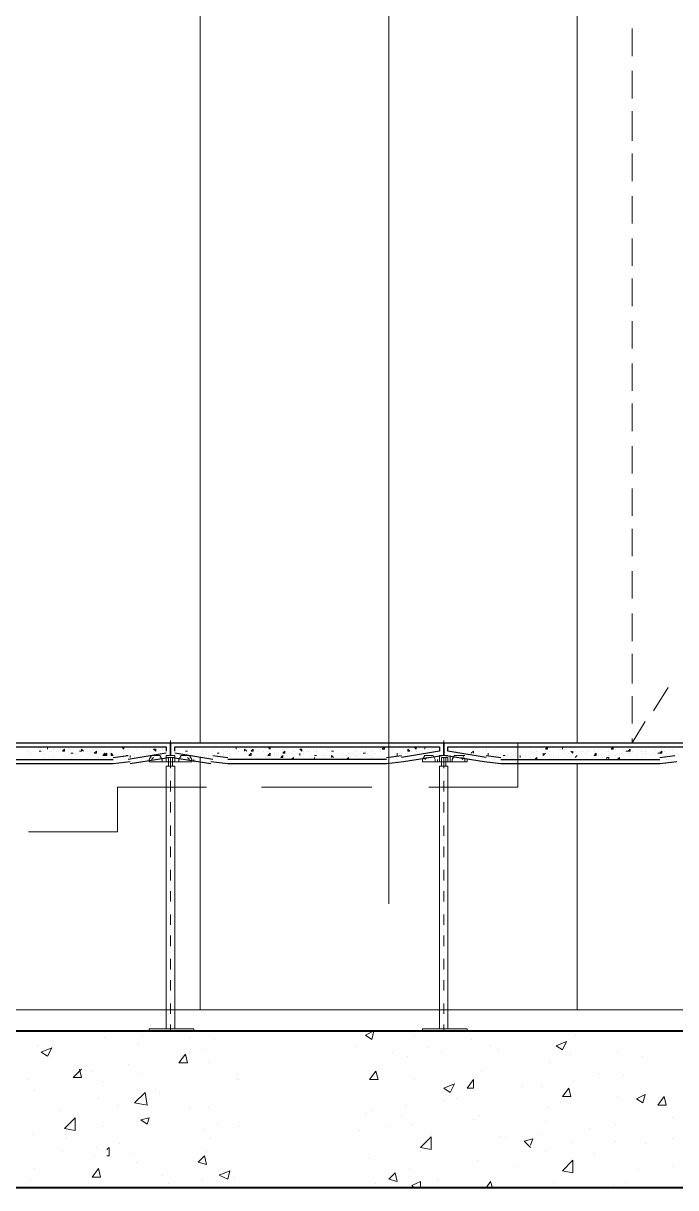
# Model space of a CAD drawing. Header units: millimetres. Extents: x 182 to 575, y -105 to 95.
# Drawn here: x 374.477 to 375.944, y 4.172 to 6.789 of the extents above; entities that cross this region are included whole.
import ezdxf

# ---------------------------------------------------------------- set-up
doc = ezdxf.new("R2010")
doc.units = ezdxf.units.MM
doc.header["$MEASUREMENT"] = 0
doc.layers.add('PDF_Geometry', color=7, linetype='Continuous')

msp = doc.modelspace()

# ---------------------------------------------------------------- linework, layer by layer
at = {"layer": 'PDF_Geometry', "lineweight": 20}
for points in [[(374.875, 8.2245), (374.875, 7.7245), (374.875, 5.1722), (374.875, 7.7245), (372.9321, 7.7245), (372.9321, 5.1722)], [(375.7226, 8.2245), (375.7226, 5.1722)], [(374.7893, 5.1293), (374.7893, 5.1341), (374.7845, 5.1436), (374.7655, 5.1436), (374.7607, 5.1341), (374.7607, 5.1293), (374.856, 5.1293)], [(374.7655, 5.1436), (374.7607, 5.1341)], [(374.7607, 5.1293), (374.7607, 5.1341), (374.7607, 5.1293)], [(374.7607, 5.1293), (374.7607, 5.1293)], [(374.7655, 5.1436), (374.7845, 5.1436), (374.7655, 5.1436)], [(374.7655, 5.1436), (374.7655, 5.1436)], [(374.7702, 5.1388), (374.7655, 5.1341)], [(374.7655, 5.1388), (374.7655, 5.1388)], [(374.7845, 5.1436), (374.7893, 5.1341), (374.7845, 5.1436)], [(374.7845, 5.1436), (374.7845, 5.1436)], [(374.7845, 5.1388), (374.7845, 5.1388)], [(374.7893, 5.1293), (374.7893, 5.1341), (374.7893, 5.1293)], [(374.7893, 5.1293), (374.7893, 5.1293)], [(374.7893, 5.1293), (374.7988, 5.1293), (374.7893, 5.1293)], [(374.794, 5.1293), (374.7988, 5.1293), (374.7988, 5.1388), (374.8179, 5.1388), (374.8179, 5.1293)], [(374.794, 5.1293), (374.794, 5.1293)], [(374.7988, 5.1388), (374.7988, 5.1293), (374.7988, 5.1436)], [(374.7988, 5.1436), (374.7988, 5.1436)], [(374.7988, 5.1388), (374.7988, 5.1388)], [(374.7988, 5.1388), (374.7988, 5.1388)], [(374.7988, 5.1293), (374.7988, 5.1293)], [(374.8036, 5.1388), (374.8036, 5.1198)], [(374.8083, 5.1388), (374.8083, 5.1293)], [(374.8131, 5.1388), (374.8131, 5.1198)], [(374.8512, 5.1436), (374.856, 5.1341), (374.8512, 5.1436), (374.8321, 5.1436), (374.8274, 5.1341), (374.8274, 5.1293), (374.8179, 5.1293), (374.8274, 5.1293), (374.8226, 5.1293)], [(374.8179, 5.1436), (374.8179, 5.1293), (374.8179, 5.1388)], [(374.8179, 5.1436), (374.8179, 5.1436)], [(374.8179, 5.1388), (374.8179, 5.1388)], [(374.8179, 5.1388), (374.8179, 5.1388)], [(374.8179, 5.1293), (374.8179, 5.1293)], [(374.8226, 5.1293), (374.8226, 5.1293)], [(374.8274, 5.1341), (374.8321, 5.1436), (374.8274, 5.1341)], [(374.8274, 5.1293), (374.8274, 5.1341), (374.8274, 5.1293)], [(374.8274, 5.1293), (374.8274, 5.1293)], [(374.8321, 5.1436), (374.8512, 5.1436), (374.8321, 5.1436)], [(374.8321, 5.1436), (374.8321, 5.1436)], [(374.8321, 5.1388), (374.8321, 5.1388)], [(374.8512, 5.1341), (374.8464, 5.1388)], [(374.8512, 5.1436), (374.8512, 5.1436)], [(374.8512, 5.1388), (374.8512, 5.1388)], [(374.856, 5.1293), (374.856, 5.1341), (374.856, 5.1293)], [(374.856, 5.1293), (374.856, 5.1293)], [(374.8607, 5.1341), (374.8607, 5.1293)], [(374.875, 5.1388), (374.875, 4.5722)], [(375.4036, 5.1341), (375.4036, 5.1293), (375.4036, 5.1341), (375.3988, 5.1436), (375.3798, 5.1436), (375.375, 5.1341), (375.375, 5.1293), (375.475, 5.1293)], [(375.3798, 5.1436), (375.375, 5.1341)], [(375.375, 5.1293), (375.375, 5.1341), (375.375, 5.1293)], [(375.375, 5.1293), (375.375, 5.1293)], [(375.3798, 5.1436), (375.3988, 5.1436), (375.3798, 5.1436)], [(375.3798, 5.1436), (375.3798, 5.1436)], [(375.3845, 5.1388), (375.3798, 5.1341)], [(375.3798, 5.1388), (375.3798, 5.1388)], [(375.3988, 5.1436), (375.4036, 5.1341), (375.3988, 5.1436)], [(375.3988, 5.1436), (375.3988, 5.1436)], [(375.3988, 5.1388), (375.3988, 5.1388)], [(375.4131, 5.1436), (375.4321, 5.1436), (375.4131, 5.1436), (375.4131, 5.1293), (375.4131, 5.1388), (375.4131, 5.1293), (375.4083, 5.1293), (375.4131, 5.1293), (375.4036, 5.1293)], [(375.4036, 5.1293), (375.4036, 5.1293)], [(375.4083, 5.1341), (375.4083, 5.1293)], [(375.4083, 5.1293), (375.4083, 5.1293)], [(375.4131, 5.1436), (375.4131, 5.1436)], [(375.4131, 5.1388), (375.4131, 5.1388)], [(375.4131, 5.1293), (375.4131, 5.1293)], [(375.4179, 5.1198), (375.4179, 5.1388), (375.4321, 5.1388), (375.4321, 5.1293), (375.4321, 5.1388)], [(375.4179, 5.1388), (375.4179, 5.1388)], [(375.4226, 5.1388), (375.4226, 5.1293)], [(375.4274, 5.1388), (375.4274, 5.1198)], [(375.4702, 5.1436), (375.4464, 5.1436), (375.4655, 5.1436), (375.4702, 5.1341), (375.4655, 5.1436), (375.4464, 5.1436), (375.4417, 5.1341), (375.4417, 5.1293), (375.4369, 5.1293), (375.4417, 5.1293), (375.4321, 5.1293)], [(375.4321, 5.1436), (375.4321, 5.1436)], [(375.4321, 5.1388), (375.4321, 5.1388)], [(375.4321, 5.1388), (375.4321, 5.1388)], [(375.4321, 5.1293), (375.4321, 5.1293)], [(375.4369, 5.1436), (375.4369, 5.1293)], [(375.4369, 5.1293), (375.4369, 5.1293)], [(375.4417, 5.1341), (375.4464, 5.1436), (375.4417, 5.1341)], [(375.4417, 5.1293), (375.4417, 5.1341), (375.4417, 5.1293)], [(375.4417, 5.1293), (375.4417, 5.1293)], [(375.4464, 5.1436), (375.4464, 5.1436)], [(375.4464, 5.1388), (375.4464, 5.1388)], [(375.4655, 5.1341), (375.4607, 5.1388)], [(375.4655, 5.1436), (375.4655, 5.1436)], [(375.4655, 5.1388), (375.4655, 5.1388)], [(375.4702, 5.1436), (375.4702, 5.1436)], [(375.4702, 5.1341), (375.4702, 5.1293)], [(375.475, 5.1293), (375.475, 5.1341), (375.475, 5.1293)], [(375.475, 5.1293), (375.475, 5.1293)], [(374.8179, 4.5293), (374.8179, 5.1198), (374.7988, 5.1198), (374.7988, 4.5293)], [(375.4321, 4.5293), (375.4321, 5.1198), (375.4131, 5.1198), (375.4131, 4.5293)], [(375.7226, 5.1245), (375.7226, 4.5722)], [(374.8607, 4.5245), (374.7607, 4.5245), (374.8607, 4.5245), (374.7607, 4.5245), (374.7607, 4.5293), (374.8607, 4.5293), (374.8607, 4.5245), (374.7607, 4.5245)]]:
    msp.add_lwpolyline(points, dxfattribs=at)
at = {"layer": 'PDF_Geometry', "lineweight": 13}
for points in [[(375.2988, 8.2245), (375.2988, 5.1722)], [(375.8464, 6.7769), (375.8464, 6.715)], [(375.8464, 6.6817), (375.8464, 6.6198)], [(375.8464, 6.5912), (375.8464, 6.5245)], [(375.8464, 6.496), (375.8464, 6.4341)], [(375.8464, 6.4007), (375.8464, 6.3388)], [(375.2988, 6.3103), (375.2988, 6.3103)], [(375.8464, 6.3055), (375.8464, 6.2436)], [(375.8464, 6.215), (375.8464, 6.1531)], [(375.8464, 6.1198), (375.8464, 6.0579)], [(375.8464, 6.0245), (375.8464, 5.9626)], [(375.8464, 5.9341), (375.8464, 5.8722)], [(375.8464, 5.8388), (375.8464, 5.7769)], [(375.2988, 4.8103), (375.2988, 5.8103)], [(375.8464, 5.7436), (375.8464, 5.6817)], [(375.8464, 5.6531), (375.8464, 5.5912)], [(375.8464, 5.5579), (375.8464, 5.496)], [(375.8464, 5.4626), (375.8464, 5.4007)], [(375.8464, 5.3722), (375.8464, 5.3055)], [(375.894, 5.2436), (375.9274, 5.296)], [(375.8464, 5.2769), (375.8464, 5.215)], [(375.8464, 5.1817), (375.8464, 5.1722), (375.875, 5.2198)], [(374.4893, 5.1626), (374.4893, 5.1626)], [(374.4988, 5.1626), (374.4988, 5.1626)], [(374.5321, 5.1579), (374.5321, 5.1579)], [(374.5464, 5.1579), (374.5464, 5.1579)], [(374.556, 5.1626), (374.556, 5.1626)], [(374.5702, 5.1626), (374.5702, 5.1626)], [(374.5798, 5.1579), (374.5798, 5.1579)], [(374.5893, 5.1579), (374.5893, 5.1579)], [(374.6131, 5.1531), (374.6083, 5.1579), (374.6083, 5.1531), (374.6036, 5.1531)], [(374.6036, 5.1579), (374.6036, 5.1579)], [(374.6131, 5.1626), (374.6131, 5.1626)], [(374.6226, 5.1626), (374.6226, 5.1626)], [(374.6274, 5.1626), (374.6274, 5.1626)], [(374.6321, 5.1626), (374.6321, 5.1626)], [(374.6512, 5.1579), (374.6512, 5.1579)], [(374.675, 5.1579), (374.675, 5.1579)], [(374.6798, 5.1626), (374.6798, 5.1626)], [(374.6988, 5.1626), (374.6988, 5.1626)], [(374.7131, 5.1579), (374.7131, 5.1579)], [(374.7321, 5.1579), (374.7321, 5.1579)], [(374.7512, 5.1626), (374.7512, 5.1626)], [(374.7655, 5.1626), (374.7655, 5.1626)], [(374.775, 5.1626), (374.775, 5.1626)], [(374.7893, 5.1579), (374.7893, 5.1579)], [(374.8083, 5.1769), (374.8083, 5.1626)], [(374.8274, 5.1626), (374.8274, 5.1626)], [(374.8274, 5.1579), (374.8274, 5.1579)], [(374.8464, 5.1579), (374.8464, 5.1579)], [(374.856, 5.1579), (374.856, 5.1579)], [(374.8798, 5.1579), (374.8798, 5.1579)], [(374.8845, 5.1579), (374.8845, 5.1579)], [(374.8893, 5.1626), (374.8893, 5.1626)], [(374.8988, 5.1626), (374.8988, 5.1626)], [(374.9036, 5.1579), (374.9036, 5.1579)], [(374.9083, 5.1626), (374.9083, 5.1626)], [(374.9083, 5.1579), (374.9083, 5.1579)], [(374.9226, 5.1626), (374.9226, 5.1626)], [(374.9226, 5.1626), (374.9226, 5.1626)], [(374.9274, 5.1626), (374.9274, 5.1626)], [(374.9274, 5.1579), (374.9274, 5.1579)], [(374.9512, 5.1626), (374.9512, 5.1626)], [(374.956, 5.1626), (374.9607, 5.1626)], [(374.956, 5.1626), (374.956, 5.1626)], [(374.956, 5.1579), (374.956, 5.1579)], [(374.9607, 5.1626), (374.9607, 5.1626)], [(374.9607, 5.1626), (374.9607, 5.1626)], [(374.975, 5.1531), (374.975, 5.1579), (374.9798, 5.1531)], [(374.9798, 5.1579), (374.9798, 5.1579)], [(374.9893, 5.1579), (374.9893, 5.1579)], [(375.0036, 5.1579), (375.0036, 5.1579)], [(375.0036, 5.1579), (375.0036, 5.1579)], [(375.0226, 5.1626), (375.0226, 5.1626)], [(375.0321, 5.1579), (375.0321, 5.1579)], [(375.0321, 5.1579), (375.0321, 5.1579)], [(375.0321, 5.1579), (375.0321, 5.1579)], [(375.056, 5.1626), (375.056, 5.1626)], [(375.0607, 5.1579), (375.0607, 5.1579)], [(375.1369, 5.1579), (375.1369, 5.1579)], [(375.1369, 5.1579), (375.1369, 5.1579)], [(375.1607, 5.1579), (375.1607, 5.1579)], [(375.1655, 5.1626), (375.1655, 5.1626)], [(375.1655, 5.1626), (375.1655, 5.1626)], [(375.1798, 5.1626), (375.1798, 5.1626)], [(375.1845, 5.1626), (375.1845, 5.1626)], [(375.2798, 5.1579), (375.2798, 5.1579)], [(375.2845, 5.1579), (375.2845, 5.1579)], [(375.2893, 5.1626), (375.2893, 5.1626)], [(375.2893, 5.1626), (375.2893, 5.1626)], [(375.294, 5.1626), (375.294, 5.1626)], [(375.3083, 5.1579), (375.3083, 5.1579)], [(375.3131, 5.1626), (375.3131, 5.1626)], [(375.3131, 5.1626), (375.3131, 5.1626)], [(375.3417, 5.1626), (375.3417, 5.1626)], [(375.3464, 5.1626), (375.3464, 5.1626)], [(375.3798, 5.1579), (375.3798, 5.1579)], [(375.3798, 5.1579), (375.3798, 5.1579)], [(375.3893, 5.0722), (375.5893, 5.0722), (375.5893, 5.1722), (375.856, 5.1722)], [(375.3893, 5.1579), (375.3893, 5.1579)], [(375.394, 5.1579), (375.394, 5.1579)], [(375.4036, 5.1579), (375.4036, 5.1579)], [(375.4083, 5.1626), (375.4083, 5.1626)], [(375.4131, 5.1579), (375.4131, 5.1579)], [(375.4226, 5.1769), (375.4226, 5.1626)], [(375.4417, 5.1626), (375.4417, 5.1626)], [(375.456, 5.1626), (375.456, 5.1626)], [(375.494, 5.1626), (375.494, 5.1626)], [(375.5179, 5.1579), (375.5179, 5.1579)], [(375.5179, 5.1579), (375.5179, 5.1579)], [(375.5226, 5.1626), (375.5226, 5.1626)], [(375.5369, 5.1579), (375.5369, 5.1579)], [(375.5417, 5.1626), (375.5417, 5.1626)], [(375.5464, 5.1626), (375.5464, 5.1626)], [(375.5512, 5.1626), (375.5512, 5.1626)], [(375.5655, 5.1626), (375.5655, 5.1626)], [(375.5702, 5.1626), (375.5702, 5.1626)], [(375.575, 5.1626), (375.575, 5.1626)], [(375.5798, 5.1626), (375.5798, 5.1626)], [(375.6036, 5.1579), (375.6036, 5.1579)], [(375.6179, 5.1626), (375.6179, 5.1626)], [(375.6179, 5.1626), (375.6179, 5.1626)], [(375.6274, 5.1579), (375.6274, 5.1579)], [(375.6417, 5.1579), (375.6417, 5.1579)], [(375.656, 5.1579), (375.656, 5.1579)], [(375.6702, 5.1626), (375.6702, 5.1626)], [(375.6798, 5.1579), (375.6798, 5.1579)], [(375.6845, 5.1579), (375.6845, 5.1579)], [(375.6893, 5.1626), (375.6893, 5.1626)], [(375.6893, 5.1579), (375.6893, 5.1579)], [(375.694, 5.1579), (375.694, 5.1579)], [(375.7131, 5.1626), (375.7131, 5.1626)], [(375.7179, 5.1626), (375.7179, 5.1626)], [(375.7607, 5.1579), (375.7607, 5.1579)], [(375.7607, 5.1579), (375.7607, 5.1579)], [(375.7607, 5.1579), (375.7607, 5.1579)], [(375.7607, 5.1579), (375.7607, 5.1579)], [(375.7655, 5.1626), (375.7655, 5.1626)], [(375.7655, 5.1626), (375.7702, 5.1626)], [(375.7702, 5.1626), (375.7702, 5.1626)], [(375.7702, 5.1579), (375.7702, 5.1579)], [(375.7893, 5.1626), (375.7893, 5.1626)], [(375.794, 5.1626), (375.794, 5.1626)], [(375.8083, 5.1579), (375.8083, 5.1579)], [(375.8274, 5.1579), (375.8274, 5.1579)], [(375.856, 5.1626), (375.856, 5.1626)], [(375.894, 5.1626), (375.894, 5.1626)], [(375.8988, 5.1579), (375.8988, 5.1579)], [(375.9226, 5.1626), (375.9226, 5.1626)], [(375.9369, 5.1579), (375.9369, 5.1579)], [(374.4893, 5.1531), (374.4893, 5.1531)], [(374.494, 5.1483), (374.494, 5.1483)], [(374.494, 5.1436), (374.494, 5.1436)], [(374.494, 5.1436), (374.494, 5.1436)], [(374.5131, 5.1531), (374.5131, 5.1531)], [(374.5179, 5.1531), (374.5179, 5.1531)], [(374.5226, 5.1531), (374.5226, 5.1531)], [(374.5226, 5.1483), (374.5226, 5.1483)], [(374.5226, 5.1388), (374.5226, 5.1388)], [(374.5274, 5.1483), (374.5274, 5.1483)], [(374.5369, 5.1531), (374.5369, 5.1531)], [(374.5369, 5.1388), (374.5369, 5.1388)], [(374.5417, 5.1531), (374.5417, 5.1531)], [(374.5464, 5.1388), (374.5464, 5.1388)], [(374.5464, 5.1341), (374.5464, 5.1341)], [(374.5512, 5.1531), (374.5512, 5.1531)], [(374.556, 5.1531), (374.556, 5.1531)], [(374.5655, 5.1436), (374.5655, 5.1436)], [(374.5702, 5.1531), (374.5702, 5.1531)], [(374.5702, 5.1436), (374.5702, 5.1436)], [(374.575, 5.1388), (374.575, 5.1388)], [(374.5893, 5.1483), (374.5893, 5.1483)], [(374.5893, 5.1388), (374.5893, 5.1388)], [(374.594, 5.1483), (374.594, 5.1483)], [(374.594, 5.1483), (374.594, 5.1483)], [(374.5988, 5.1483), (374.5988, 5.1483)], [(374.6036, 5.1531), (374.6036, 5.1531)], [(374.6036, 5.1531), (374.6036, 5.1531)], [(374.6083, 5.1531), (374.6083, 5.1531)], [(374.6083, 5.1436), (374.6083, 5.1436)], [(374.6226, 5.1531), (374.6226, 5.1531)], [(374.6226, 5.1531), (374.6226, 5.1531)], [(374.6226, 5.1483), (374.6226, 5.1483)], [(374.6226, 5.1341), (374.6226, 5.1341)], [(374.6369, 5.1483), (374.6369, 5.1483)], [(374.6417, 5.1341), (374.6417, 5.1341)], [(374.6464, 5.1531), (374.6464, 5.1531)], [(374.6464, 5.1483), (374.6464, 5.1483)], [(374.6464, 5.1388), (374.6464, 5.1388)], [(374.6512, 5.1483), (374.6512, 5.1483)], [(374.6702, 5.1483), (374.6702, 5.1483)], [(374.6702, 5.1388), (374.6702, 5.1388)], [(374.675, 5.1483), (374.675, 5.1483)], [(374.675, 5.1436), (374.675, 5.1436)], [(374.6893, 5.1341), (374.6893, 5.1341)], [(374.6988, 5.1436), (374.6988, 5.1436)], [(374.6988, 5.1436), (374.6988, 5.1436)], [(374.7036, 5.1531), (374.7036, 5.1531)], [(374.7036, 5.1436), (374.7036, 5.1436)], [(374.7036, 5.1388), (374.7036, 5.1388)], [(374.7131, 5.1436), (374.7131, 5.1436)], [(374.7226, 5.1483), (374.7226, 5.1483)], [(374.7274, 5.1483), (374.7274, 5.1483)], [(374.7512, 5.1531), (374.7512, 5.1531)], [(374.7607, 5.1531), (374.7607, 5.1531)], [(374.775, 5.1531), (374.775, 5.1531)], [(374.8083, 5.1531), (374.8083, 5.1531)], [(374.8083, 5.1388), (374.8083, 5.115)], [(374.8417, 5.1531), (374.8464, 5.1531)], [(374.8464, 5.1531), (374.8464, 5.1531)], [(374.8798, 5.1531), (374.8798, 5.1531)], [(374.894, 5.1436), (374.894, 5.1436)], [(374.9036, 5.1483), (374.9036, 5.1483)], [(374.9131, 5.1388), (374.9131, 5.1388)], [(374.9179, 5.1483), (374.9179, 5.1483)], [(374.9179, 5.1388), (374.9179, 5.1388)], [(374.9274, 5.1483), (374.9274, 5.1483)], [(374.9274, 5.1436), (374.9274, 5.1436)], [(374.9321, 5.1531), (374.9321, 5.1531)], [(374.9369, 5.1531), (374.9369, 5.1531)], [(374.9417, 5.1483), (374.9417, 5.1483)], [(374.9417, 5.1436), (374.9417, 5.1436)], [(374.9417, 5.1341), (374.9417, 5.1341)], [(374.956, 5.1483), (374.956, 5.1483)], [(374.9607, 5.1531), (374.9607, 5.1531)], [(374.9607, 5.1531), (374.9607, 5.1531)], [(374.9702, 5.1341), (374.9702, 5.1341)], [(374.975, 5.1531), (374.975, 5.1531)], [(374.975, 5.1483), (374.975, 5.1483)], [(374.9798, 5.1483), (374.9798, 5.1483)], [(374.9798, 5.1388), (374.9798, 5.1388)], [(374.9893, 5.1531), (374.9893, 5.1531)], [(374.9893, 5.1388), (374.9893, 5.1388)], [(375.0036, 5.1531), (375.0036, 5.1531)], [(375.0036, 5.1531), (375.0036, 5.1531)], [(375.0036, 5.1388), (375.0036, 5.1388)], [(375.0083, 5.1388), (375.0083, 5.1388)], [(375.0179, 5.1531), (375.0179, 5.1531)], [(375.0226, 5.1388), (375.0226, 5.1388)], [(375.0274, 5.1531), (375.0274, 5.1531)], [(375.0274, 5.1531), (375.0274, 5.1531)], [(375.0274, 5.1531), (375.0274, 5.1531)], [(375.0321, 5.1388), (375.0321, 5.1388)], [(375.0417, 5.1483), (375.0417, 5.1483)], [(375.0417, 5.1436), (375.0417, 5.1436)], [(375.0512, 5.1483), (375.0512, 5.1483)], [(375.0512, 5.1436), (375.0512, 5.1436)], [(375.056, 5.1436), (375.056, 5.1436)], [(375.0702, 5.1483), (375.0702, 5.1483)], [(375.0702, 5.1483), (375.0702, 5.1483)], [(375.0798, 5.1483), (375.0798, 5.1483)], [(375.0798, 5.1483), (375.0798, 5.1483)], [(375.0845, 5.1531), (375.0845, 5.1531)], [(375.094, 5.1483), (375.094, 5.1483)], [(375.0988, 5.1436), (375.0988, 5.1436)], [(375.1036, 5.1531), (375.1036, 5.1531)], [(375.1036, 5.1341), (375.1036, 5.1341)], [(375.1083, 5.1531), (375.1083, 5.1531)], [(375.1083, 5.1483), (375.1083, 5.1483)], [(375.1131, 5.1531), (375.1131, 5.1531)], [(375.1179, 5.1531), (375.1179, 5.1531)], [(375.1226, 5.1483), (375.1226, 5.1483)], [(375.1226, 5.1388), (375.1226, 5.1388)], [(375.1321, 5.1531), (375.1321, 5.1531)], [(375.1321, 5.1388), (375.1321, 5.1388)], [(375.1321, 5.1388), (375.1321, 5.1388)], [(375.1369, 5.1531), (375.1369, 5.1531)], [(375.1369, 5.1436), (375.1369, 5.1436)], [(375.1512, 5.1483), (375.1512, 5.1483)], [(375.1512, 5.1436), (375.1512, 5.1436)], [(375.156, 5.1436), (375.156, 5.1436)], [(375.1655, 5.1531), (375.1655, 5.1531)], [(375.1655, 5.1436), (375.1655, 5.1436)], [(375.1702, 5.1388), (375.1702, 5.1436), (375.175, 5.1388)], [(375.1702, 5.1388), (375.1702, 5.1388)], [(375.175, 5.1531), (375.175, 5.1531)], [(375.175, 5.1436), (375.175, 5.1436)], [(375.1845, 5.1483), (375.1845, 5.1483)], [(375.1845, 5.1436), (375.1845, 5.1436)], [(375.194, 5.1483), (375.194, 5.1483)], [(375.194, 5.1388), (375.194, 5.1388)], [(375.2036, 5.1436), (375.2036, 5.1436)], [(375.2036, 5.1341), (375.2036, 5.1341)], [(375.2036, 5.1341), (375.2036, 5.1341)], [(375.2083, 5.1483), (375.2083, 5.1483)], [(375.2179, 5.1483), (375.2179, 5.1483)], [(375.2179, 5.1483), (375.2179, 5.1483)], [(375.2226, 5.1436), (375.2226, 5.1436)], [(375.2274, 5.1531), (375.2274, 5.1531)], [(375.2274, 5.1436), (375.2274, 5.1436)], [(375.2369, 5.1531), (375.2369, 5.1531)], [(375.2369, 5.1341), (375.2369, 5.1341)], [(375.2369, 5.1341), (375.2369, 5.1341)], [(375.2417, 5.1341), (375.2417, 5.1341)], [(375.2464, 5.1341), (375.2417, 5.1341)], [(375.2464, 5.1531), (375.2464, 5.1531)], [(375.2464, 5.1483), (375.2464, 5.1483)], [(375.2464, 5.1483), (375.2464, 5.1483)], [(375.2512, 5.1483), (375.2512, 5.1483)], [(375.256, 5.1436), (375.256, 5.1436)], [(375.2607, 5.1531), (375.2607, 5.1531)], [(375.2607, 5.1388), (375.2607, 5.1388)], [(375.2655, 5.1388), (375.2655, 5.1388)], [(375.2655, 5.1341), (375.2655, 5.1341)], [(375.2702, 5.1483), (375.2702, 5.1483)], [(375.2798, 5.1531), (375.2798, 5.1531)], [(375.2798, 5.1388), (375.2798, 5.1388)], [(375.2845, 5.1436), (375.2845, 5.1436)], [(375.2845, 5.1388), (375.2845, 5.1388)], [(375.294, 5.1388), (375.294, 5.1388)], [(375.2988, 5.1483), (375.2988, 5.1483)], [(375.2988, 5.1436), (375.2988, 5.1436)], [(375.3083, 5.1388), (375.3083, 5.1388)], [(375.3131, 5.1436), (375.3131, 5.1436)], [(375.3179, 5.1436), (375.3179, 5.1436)], [(375.3226, 5.1483), (375.3226, 5.1483)], [(375.3274, 5.1483), (375.3274, 5.1483)], [(375.3274, 5.1436), (375.3274, 5.1436)], [(375.3369, 5.1483), (375.3369, 5.1483)], [(375.3417, 5.1483), (375.3417, 5.1483)], [(375.3512, 5.1531), (375.3512, 5.1531)], [(375.3607, 5.1531), (375.3607, 5.1531)], [(375.3607, 5.1531), (375.3607, 5.1531)], [(375.4131, 5.1531), (375.4131, 5.1531)], [(375.4131, 5.1531), (375.4131, 5.1531)], [(375.4226, 5.1531), (375.4226, 5.1531)], [(375.4226, 5.1388), (375.4226, 5.115)], [(375.4512, 5.1531), (375.4512, 5.1531)], [(375.4512, 5.1531), (375.4512, 5.1531)], [(375.4845, 5.1483), (375.4893, 5.1531), (375.4893, 5.1483)], [(375.4893, 5.1531), (375.4893, 5.1531)], [(375.4893, 5.1531), (375.4893, 5.1531)], [(375.5036, 5.1531), (375.5036, 5.1531)], [(375.5036, 5.1531), (375.5036, 5.1531)], [(375.5036, 5.1531), (375.5036, 5.1531)], [(375.5179, 5.1531), (375.5179, 5.1531)], [(375.5226, 5.1436), (375.5226, 5.1436)], [(375.5369, 5.1341), (375.5369, 5.1341)], [(375.5417, 5.1436), (375.5417, 5.1436)], [(375.556, 5.1388), (375.556, 5.1388)], [(375.5607, 5.1436), (375.5607, 5.1436)], [(375.5655, 5.1483), (375.5655, 5.1483)], [(375.5655, 5.1436), (375.5655, 5.1436)], [(375.5655, 5.1341), (375.5655, 5.1341)], [(375.575, 5.1483), (375.575, 5.1483)], [(375.575, 5.1483), (375.575, 5.1483)], [(375.575, 5.1483), (375.575, 5.1483)], [(375.575, 5.1388), (375.575, 5.1388)], [(375.5845, 5.1436), (375.5845, 5.1436)], [(375.594, 5.1483), (375.594, 5.1483)], [(375.594, 5.1388), (375.594, 5.1388)], [(375.6036, 5.1436), (375.6036, 5.1436)], [(375.6179, 5.1531), (375.6179, 5.1531)], [(375.6179, 5.1483), (375.6179, 5.1483)], [(375.6179, 5.1388), (375.6179, 5.1388)], [(375.6321, 5.1531), (375.6321, 5.1531)], [(375.6321, 5.1483), (375.6321, 5.1483)], [(375.6417, 5.1388), (375.6417, 5.1388)], [(375.6417, 5.1388), (375.6417, 5.1388)], [(375.6512, 5.1483), (375.6464, 5.1436), (375.6464, 5.1483)], [(375.6464, 5.1436), (375.6464, 5.1436)], [(375.6512, 5.1531), (375.6512, 5.1531)], [(375.6607, 5.1531), (375.6607, 5.1531)], [(375.6655, 5.1341), (375.6655, 5.1341)], [(375.6655, 5.1341), (375.6655, 5.1341)], [(375.6702, 5.1436), (375.6702, 5.1436)], [(375.6702, 5.1436), (375.6702, 5.1436)], [(375.6702, 5.1388), (375.6702, 5.1388)], [(375.6798, 5.1388), (375.6798, 5.1388)], [(375.694, 5.1483), (375.694, 5.1483)], [(375.6988, 5.1436), (375.6988, 5.1436)], [(375.7036, 5.1483), (375.7036, 5.1483)], [(375.7083, 5.1531), (375.7083, 5.1531)], [(375.7083, 5.1531), (375.7131, 5.1483), (375.7131, 5.1531)], [(375.7083, 5.1531), (375.7083, 5.1531)], [(375.7179, 5.1531), (375.7179, 5.1531)], [(375.7179, 5.1388), (375.7179, 5.1388)], [(375.7179, 5.1341), (375.7179, 5.1341)], [(375.7321, 5.1531), (375.7321, 5.1531)], [(375.7321, 5.1483), (375.7321, 5.1483)], [(375.7369, 5.1531), (375.7369, 5.1531)], [(375.7417, 5.1483), (375.7417, 5.1483)], [(375.7464, 5.1531), (375.7464, 5.1531)], [(375.7464, 5.1388), (375.7464, 5.1388)], [(375.7512, 5.1341), (375.7512, 5.1341)], [(375.7607, 5.1531), (375.7607, 5.1531)], [(375.7607, 5.1483), (375.7607, 5.1483)], [(375.7702, 5.1436), (375.7702, 5.1436)], [(375.7798, 5.1388), (375.7798, 5.1388)], [(375.7798, 5.1341), (375.7798, 5.1341)], [(375.7893, 5.1531), (375.7893, 5.1531)], [(375.7893, 5.1341), (375.7893, 5.1388), (375.794, 5.1388), (375.794, 5.1341)], [(375.794, 5.1531), (375.794, 5.1531)], [(375.794, 5.1436), (375.794, 5.1436)], [(375.794, 5.1388), (375.794, 5.1388)], [(375.8083, 5.1436), (375.8083, 5.1436)], [(375.8131, 5.1388), (375.8131, 5.1388)], [(375.8179, 5.1483), (375.8179, 5.1483)], [(375.8226, 5.1483), (375.8226, 5.1483)], [(375.8321, 5.1531), (375.8321, 5.1531)], [(375.8321, 5.1531), (375.8321, 5.1531)], [(375.8321, 5.1531), (375.8369, 5.1531)], [(375.8369, 5.1483), (375.8369, 5.1483)], [(375.8417, 5.1483), (375.8417, 5.1483)], [(375.8417, 5.1436), (375.8417, 5.1436)], [(375.8464, 5.1531), (375.8464, 5.1531)], [(375.8464, 5.1341), (375.8464, 5.1341)], [(375.856, 5.1436), (375.856, 5.1436)], [(375.8607, 5.1341), (375.8655, 5.1341)], [(375.8655, 5.1531), (375.8655, 5.1531)], [(375.8655, 5.1341), (375.8655, 5.1341)], [(375.8702, 5.1531), (375.8702, 5.1531)], [(375.8702, 5.1483), (375.8702, 5.1483)], [(375.8702, 5.1388), (375.8702, 5.1388)], [(375.875, 5.1531), (375.875, 5.1531)], [(375.875, 5.1531), (375.875, 5.1531)], [(375.875, 5.1531), (375.875, 5.1531)], [(375.875, 5.1483), (375.875, 5.1483)], [(375.894, 5.1483), (375.894, 5.1483)], [(375.8988, 5.1436), (375.8988, 5.1436)], [(375.9036, 5.1483), (375.9036, 5.1483)], [(375.9083, 5.1531), (375.9083, 5.1531)], [(375.9179, 5.1531), (375.9179, 5.1531)], [(375.9226, 5.1483), (375.9226, 5.1483)], [(375.9226, 5.1436), (375.9226, 5.1436)], [(375.9226, 5.1341), (375.9226, 5.1341)], [(375.9274, 5.1341), (375.9274, 5.1341)], [(374.8083, 5.1007), (374.8083, 5.1007)], [(374.8083, 5.0864), (374.8083, 5.0626)], [(375.4226, 5.1007), (375.4226, 5.1007)], [(375.4226, 5.0864), (375.4226, 5.0626)], [(374.4893, 4.9722), (374.6893, 4.9722), (374.6893, 5.0722), (374.8893, 5.0722)], [(374.8083, 5.0531), (374.8083, 5.0531)], [(375.0131, 5.0722), (375.2607, 5.0722)], [(375.4226, 5.0531), (375.4226, 5.0531)], [(374.8083, 5.0388), (374.8083, 5.015)], [(375.4226, 5.0388), (375.4226, 5.015)], [(374.8083, 5.0007), (374.8083, 5.0007)], [(375.4226, 5.0007), (375.4226, 5.0007)], [(374.8083, 4.9864), (374.8083, 4.9626)], [(375.4226, 4.9864), (375.4226, 4.9626)], [(374.8083, 4.9531), (374.8083, 4.9531)], [(375.4226, 4.9531), (375.4226, 4.9531)], [(374.8083, 4.9388), (374.8083, 4.915)], [(375.4226, 4.9388), (375.4226, 4.915)], [(374.8083, 4.9007), (374.8083, 4.9007)], [(375.4226, 4.9007), (375.4226, 4.9007)], [(374.8083, 4.8864), (374.8083, 4.8626)], [(375.4226, 4.8864), (375.4226, 4.8626)], [(374.8083, 4.8531), (374.8083, 4.8531)], [(375.4226, 4.8531), (375.4226, 4.8531)], [(374.8083, 4.8388), (374.8083, 4.815)], [(375.4226, 4.8388), (375.4226, 4.815)], [(374.8083, 4.8007), (374.8083, 4.8007)], [(375.4226, 4.8007), (375.4226, 4.8007)], [(374.8083, 4.7864), (374.8083, 4.7626)], [(375.4226, 4.7864), (375.4226, 4.7626)], [(374.8083, 4.7531), (374.8083, 4.7531)], [(374.8083, 4.7388), (374.8083, 4.715)], [(375.4226, 4.7531), (375.4226, 4.7531)], [(375.4226, 4.7388), (375.4226, 4.715)], [(374.8083, 4.7007), (374.8083, 4.7007)], [(374.8083, 4.6864), (374.8083, 4.6626)], [(375.4226, 4.7007), (375.4226, 4.7007)], [(375.4226, 4.6864), (375.4226, 4.6626)], [(374.8083, 4.6531), (374.8083, 4.6531)], [(374.8083, 4.6388), (374.8083, 4.615)], [(375.4226, 4.6531), (375.4226, 4.6531)], [(375.4226, 4.6388), (375.4226, 4.615)], [(374.8083, 4.6007), (374.8083, 4.6007)], [(374.8083, 4.5864), (374.8083, 4.5626)], [(375.4226, 4.6007), (375.4226, 4.6007)], [(375.4226, 4.5864), (375.4226, 4.5626)], [(364.4655, 4.5722), (383.4702, 4.5722)], [(374.8083, 4.5531), (374.8083, 4.5531)], [(375.4226, 4.5531), (375.4226, 4.5531)], [(374.8083, 4.5388), (374.8083, 4.5245)], [(375.4226, 4.5388), (375.4226, 4.5245)], [(375.2988, 4.3103), (375.2988, 4.3103)], [(387.8893, 4.1722), (383.2464, 4.1722), (364.6702, 4.1722), (364.7226, 4.1722)]]:
    msp.add_lwpolyline(points, dxfattribs=at)
at = {"layer": 'PDF_Geometry', "lineweight": 20}
for points in [[(375.7226, 5.1722), (375.7226, 7.315), (377.3702, 7.315), (377.3702, 5.1722)], [(374.7988, 5.1436), (374.8179, 5.1436)], [(375.375, 4.5245), (375.475, 4.5245), (375.375, 4.5245), (375.475, 4.5245), (375.475, 4.5293), (375.375, 4.5293), (375.375, 4.5245), (375.475, 4.5245)], [(375.475, 4.5245), (375.475, 4.5293), (375.375, 4.5293), (375.375, 4.5245), (375.475, 4.5245), (375.375, 4.5245)]]:
    msp.add_lwpolyline(points, close=True, dxfattribs=at)
at = {"layer": 'PDF_Geometry', "lineweight": 25}
for points in [[(374.7179, 5.1293), (374.6798, 5.1245), (374.3226, 5.1245), (374.2845, 5.1293), (374.194, 5.1436), (374.194, 5.1722), (374.8083, 5.1722), (374.8083, 5.1436), (374.8083, 5.1722), (375.4226, 5.1722), (375.4226, 5.1436), (375.3321, 5.1293), (375.294, 5.1245), (374.9369, 5.1245), (374.8988, 5.1293)], [(374.2893, 5.1388), (374.2036, 5.1531), (374.2036, 5.1626), (374.7988, 5.1626), (374.7988, 5.1531)], [(374.8179, 5.1531), (374.8179, 5.1626), (375.4131, 5.1626), (375.4131, 5.1531), (375.3274, 5.1388)], [(375.9464, 5.1293), (375.9083, 5.1245), (375.5512, 5.1245), (375.5131, 5.1293), (375.4226, 5.1436), (375.4226, 5.1722), (376.0369, 5.1722), (376.0369, 5.1436), (376.0369, 5.1722), (376.656, 5.1722), (376.656, 5.1436), (376.656, 5.1722), (377.3702, 5.1722), (377.3702, 5.1436), (377.3702, 5.1722), (377.4464, 5.1722)], [(375.5179, 5.1388), (375.4321, 5.1531), (375.4321, 5.1626), (376.0274, 5.1626), (376.0274, 5.1531)], [(374.3226, 5.1341), (374.6798, 5.1341)], [(374.6798, 5.1388), (374.7131, 5.1436)], [(374.7988, 5.1483), (374.7131, 5.1341)], [(374.8988, 5.1245), (374.8083, 5.1388), (374.7179, 5.1245)], [(374.9036, 5.1341), (374.8179, 5.1483)], [(374.9036, 5.1436), (374.9369, 5.1388)], [(375.294, 5.1341), (374.9369, 5.1341)], [(375.294, 5.1388), (375.3274, 5.1436)], [(375.5179, 5.1436), (375.5512, 5.1388)], [(375.5512, 5.1341), (375.9083, 5.1341)], [(375.9083, 5.1388), (375.9417, 5.1436)]]:
    msp.add_lwpolyline(points, dxfattribs=at)
at = {"layer": 'PDF_Geometry', "lineweight": 13}
for points in [[(374.4988, 5.1626), (374.494, 5.1626)], [(374.5321, 5.1626), (374.5321, 5.1579)], [(374.556, 5.1626), (374.5512, 5.1626)], [(374.5702, 5.1579), (374.5702, 5.1531), (374.5655, 5.1531)], [(374.7036, 5.1626), (374.7036, 5.1579), (374.6988, 5.1626)], [(374.775, 5.1579), (374.7702, 5.1579), (374.775, 5.1531)], [(374.9226, 5.1626), (374.9179, 5.1626)], [(374.9226, 5.1626), (374.9179, 5.1626)], [(374.956, 5.1626), (374.956, 5.1579)], [(374.994, 5.1579), (374.994, 5.1531), (374.9893, 5.1531)], [(375.0321, 5.1626), (375.0321, 5.1579), (375.0274, 5.1626)], [(375.1036, 5.1579), (375.1036, 5.1531), (375.0988, 5.1579)], [(375.2893, 5.1579), (375.2845, 5.1579), (375.2893, 5.1626)], [(375.3464, 5.1626), (375.3417, 5.1626)], [(375.3464, 5.1531), (375.3417, 5.1531), (375.3417, 5.1579)], [(375.3607, 5.1626), (375.356, 5.1626), (375.3607, 5.1579)], [(375.3798, 5.1626), (375.3798, 5.1579)], [(375.656, 5.1579), (375.6512, 5.1579), (375.656, 5.1626)], [(375.6893, 5.1626), (375.6893, 5.1579)], [(375.8036, 5.1626), (375.8036, 5.1579), (375.7988, 5.1579)], [(375.8417, 5.1579), (375.8417, 5.1531), (375.8369, 5.1531)], [(374.5179, 5.1531), (374.5131, 5.1531)], [(374.5893, 5.1483), (374.5845, 5.1483)], [(374.6417, 5.1531), (374.6417, 5.1483), (374.6369, 5.1483)], [(374.6607, 5.1483), (374.6607, 5.1436), (374.6559, 5.1436)], [(374.6655, 5.1436), (374.6607, 5.1436), (374.6655, 5.1483)], [(374.675, 5.1483), (374.6798, 5.1436), (374.675, 5.1436)], [(374.7131, 5.1436), (374.7083, 5.1436)], [(374.7179, 5.1436), (374.7179, 5.1388)], [(374.9179, 5.1483), (374.9131, 5.1483)], [(374.9893, 5.1483), (374.9893, 5.1436), (374.9845, 5.1436)], [(375.0321, 5.1436), (375.0274, 5.1436), (375.0321, 5.1483)], [(375.0607, 5.1436), (375.0607, 5.1388), (375.056, 5.1388)], [(375.0655, 5.1531), (375.0655, 5.1483), (375.0607, 5.1483)], [(375.0845, 5.1341), (375.0798, 5.1341), (375.0845, 5.1388)], [(375.0988, 5.1483), (375.0988, 5.1436)], [(375.1369, 5.1436), (375.1321, 5.1436)], [(375.1321, 5.1388), (375.1321, 5.1341)], [(375.175, 5.1531), (375.1702, 5.1531)], [(375.2083, 5.1388), (375.2083, 5.1341), (375.2036, 5.1341)], [(375.2464, 5.1483), (375.2417, 5.1483)], [(375.3179, 5.1483), (375.3179, 5.1436)], [(375.5226, 5.1483), (375.5226, 5.1436)], [(375.5607, 5.1436), (375.556, 5.1436)], [(375.594, 5.1436), (375.594, 5.1388)], [(375.6321, 5.1388), (375.6321, 5.1341), (375.6274, 5.1341)], [(375.7226, 5.1436), (375.7179, 5.1388)], [(375.7655, 5.1436), (375.7607, 5.1436), (375.7655, 5.1483)], [(375.8179, 5.1341), (375.8131, 5.1341), (375.8179, 5.1388)], [(375.9083, 5.1483), (375.9036, 5.1483)], [(375.9131, 5.1531), (375.9131, 5.1483), (375.9083, 5.1483)], [(375.2179, 4.1722), (374.9798, 4.1722)]]:
    msp.add_lwpolyline(points, close=True, dxfattribs=at)
at = {"layer": 'PDF_Geometry', "lineweight": 40}
for points in [[(364.8893, 4.1722), (364.4702, 4.1722), (364.4702, 4.5245), (383.4702, 4.5245), (383.4702, 4.1722), (381.9321, 4.1722)], [(376.4083, 4.1722), (374.1607, 4.1722)]]:
    msp.add_lwpolyline(points, dxfattribs=at)
at = {"layer": 'PDF_Geometry', "lineweight": 0}
for points in [[(374.6607, 4.5103), (374.6607, 4.5103)], [(374.7464, 4.515), (374.7464, 4.515)], [(374.8512, 4.5103), (374.8512, 4.5103)], [(374.9083, 4.5055), (374.9083, 4.5055)], [(375.356, 4.515), (375.356, 4.515)], [(375.4845, 4.5055), (375.4845, 4.5055)], [(375.7179, 4.515), (375.7179, 4.515)], [(374.5083, 4.4912), (374.5083, 4.4912)], [(374.7369, 4.496), (374.7369, 4.496)], [(374.8845, 4.4817), (374.8845, 4.4817)], [(375.2274, 4.4912), (375.2274, 4.4912)], [(375.3083, 4.4769), (375.3083, 4.4769)], [(375.3893, 4.4864), (375.3893, 4.4864)], [(375.4179, 4.4769), (375.4179, 4.4769)], [(375.5274, 4.4912), (375.5274, 4.4912)], [(375.5464, 4.4817), (375.5464, 4.4817)], [(375.8131, 4.4769), (375.8131, 4.4769)], [(374.5369, 4.4626), (374.5369, 4.4626)], [(374.7131, 4.4483), (374.7131, 4.4483)], [(374.894, 4.4531), (374.894, 4.4531)], [(375.3417, 4.4674), (375.3417, 4.4674)], [(375.6607, 4.4531), (375.6607, 4.4531)], [(375.7083, 4.4722), (375.7083, 4.4722)], [(375.8702, 4.4674), (375.8702, 4.4674)], [(374.6036, 4.4388), (374.6083, 4.4198), (374.5893, 4.4198), (374.6083, 4.4388)], [(374.6321, 4.4341), (374.6321, 4.4341)], [(374.7417, 4.4293), (374.7417, 4.4293)], [(375.5083, 4.4341), (375.5083, 4.4341)], [(375.7702, 4.4293), (375.7702, 4.4293)], [(375.8274, 4.4245), (375.8274, 4.4245)], [(374.4893, 4.415), (374.4893, 4.415)], [(374.6559, 4.4103), (374.6559, 4.4103)], [(374.956, 4.415), (374.956, 4.415)], [(374.9607, 4.415), (374.9607, 4.415)], [(375.356, 4.415), (375.356, 4.415)], [(375.5988, 4.4007), (375.5988, 4.4007)], [(375.6417, 4.4007), (375.6417, 4.4007)], [(375.7131, 4.4103), (375.7131, 4.4103)], [(374.5036, 4.3912), (374.5036, 4.3912)], [(374.6464, 4.3722), (374.6464, 4.3722)], [(374.775, 4.3912), (374.775, 4.3912)], [(374.7845, 4.3864), (374.7845, 4.3864)], [(375.4512, 4.3722), (375.4512, 4.3722)], [(375.8131, 4.3769), (375.8131, 4.3769)], [(374.5607, 4.3483), (374.5607, 4.3483)], [(374.6893, 4.3579), (374.6893, 4.3579)], [(374.8512, 4.3531), (374.8512, 4.3531)], [(374.894, 4.3531), (374.894, 4.3531)], [(375.2607, 4.3483), (375.2607, 4.3483)], [(375.3369, 4.3579), (375.3369, 4.3579)], [(375.4226, 4.3674), (375.4226, 4.3674)], [(375.656, 4.3531), (375.656, 4.3531)], [(374.7369, 4.3293), (374.7369, 4.3293)], [(374.7512, 4.3198), (374.7512, 4.3198)], [(375.2464, 4.3388), (375.2464, 4.3388)], [(375.3274, 4.3341), (375.3274, 4.3341)], [(375.4893, 4.3245), (375.4893, 4.3245)], [(375.5036, 4.3341), (375.5036, 4.3341)], [(375.6512, 4.3198), (375.6512, 4.3198)], [(375.9369, 4.3293), (375.9369, 4.3293)], [(374.6559, 4.3103), (374.6559, 4.3103)], [(374.8845, 4.3007), (374.8845, 4.3007)], [(374.9131, 4.315), (374.9131, 4.315)], [(374.9607, 4.3103), (374.9607, 4.3103)], [(375.2321, 4.3007), (375.2321, 4.3007)], [(375.3512, 4.315), (375.3512, 4.315)], [(375.7512, 4.3055), (375.7512, 4.3055)], [(375.8083, 4.315), (375.8083, 4.315)], [(374.4988, 4.2912), (374.4988, 4.2912)], [(374.575, 4.2817), (374.575, 4.2817)], [(374.694, 4.2722), (374.694, 4.2722)], [(374.8988, 4.2817), (374.8988, 4.2817)], [(375.394, 4.2912), (375.394, 4.2912)], [(375.5512, 4.2864), (375.5512, 4.2864)], [(375.5607, 4.2817), (375.5607, 4.2817)], [(375.6179, 4.2626), (375.6036, 4.2769), (375.6226, 4.2817), (375.6179, 4.2674)], [(375.6369, 4.2912), (375.6369, 4.2912)], [(375.7131, 4.2769), (375.7131, 4.2769)], [(375.8083, 4.2769), (375.8083, 4.2769)], [(375.875, 4.2722), (375.875, 4.2722)], [(375.9369, 4.2817), (375.9369, 4.2817)], [(374.5655, 4.2531), (374.5655, 4.2531)], [(374.6369, 4.2436), (374.6369, 4.2436)], [(374.6417, 4.2626), (374.6417, 4.2626)], [(374.6655, 4.2579), (374.6702, 4.2626), (374.6702, 4.2436), (374.6655, 4.2436)], [(374.7226, 4.2483), (374.7226, 4.2483)], [(374.8893, 4.2531), (374.8893, 4.2531)], [(375.3702, 4.2531), (375.3702, 4.2531)], [(375.6512, 4.2531), (375.6512, 4.2531)], [(375.7607, 4.2483), (375.7607, 4.2483)], [(374.5036, 4.215), (374.5036, 4.215)], [(374.7321, 4.2293), (374.7321, 4.2293)], [(375.256, 4.2388), (375.256, 4.2388)], [(375.3464, 4.215), (375.3464, 4.215)], [(375.4988, 4.2341), (375.4988, 4.2341)], [(375.5845, 4.2198), (375.5845, 4.2198)], [(375.9369, 4.2198), (375.9369, 4.2198)], [(374.494, 4.1912), (374.494, 4.1912)], [(374.6512, 4.2103), (374.6512, 4.2103)], [(374.7893, 4.2007), (374.7893, 4.2007)], [(374.8798, 4.1912), (374.8798, 4.1912)], [(374.9512, 4.196), (374.9512, 4.196)], [(375.4083, 4.1912), (375.4083, 4.1912)], [(375.8607, 4.2103), (375.8607, 4.2103)], [(374.8036, 4.1817), (374.8036, 4.1817)], [(375.2702, 4.1817), (375.2702, 4.1817)], [(375.356, 4.1722), (375.3512, 4.1769), (375.3702, 4.1864), (375.3702, 4.1722)], [(375.5179, 4.1722), (375.5274, 4.1864), (375.5321, 4.1722)], [(375.6702, 4.1864), (375.6702, 4.1864)], [(375.8036, 4.1769), (375.8036, 4.1769)], [(375.8321, 4.1864), (375.8321, 4.1864)]]:
    msp.add_lwpolyline(points, dxfattribs=at)
for points in [[(375.2655, 4.5245), (375.2607, 4.5055), (375.2464, 4.515)], [(375.6988, 4.5007), (375.6893, 4.4817), (375.675, 4.4912)], [(374.5417, 4.4864), (374.5321, 4.4674), (374.5179, 4.4769)], [(374.8417, 4.4722), (374.8464, 4.4531), (374.8274, 4.4531)], [(375.2702, 4.4341), (375.275, 4.415), (375.256, 4.415)], [(375.4464, 4.4055), (375.4369, 4.3864), (375.4226, 4.396)], [(375.4893, 4.415), (375.4893, 4.396), (375.475, 4.396)], [(374.756, 4.3579), (374.7274, 4.3626), (374.7512, 4.3864)], [(375.7036, 4.396), (375.7083, 4.3769), (375.6893, 4.3769)], [(375.875, 4.3817), (375.8702, 4.3626), (375.856, 4.3722)], [(375.9179, 4.3769), (375.9226, 4.3579), (375.9036, 4.3579)], [(374.594, 4.3007), (374.5702, 4.3055), (374.594, 4.3293)], [(374.7607, 4.3293), (374.756, 4.315), (374.7417, 4.3245)], [(375.394, 4.2579), (375.3702, 4.2626), (375.394, 4.2864)], [(374.8845, 4.2436), (374.8893, 4.2245), (374.8702, 4.2293)], [(374.6464, 4.215), (374.6512, 4.196), (374.6321, 4.196)], [(375.7131, 4.2055), (375.6893, 4.2103), (375.7131, 4.2341)], [(374.9417, 4.2103), (374.9369, 4.1912), (374.9179, 4.2007)], [(375.3131, 4.2055), (375.3179, 4.1864), (375.2988, 4.1912)]]:
    msp.add_lwpolyline(points, close=True, dxfattribs=at)

doc.saveas('drawing.dxf')
